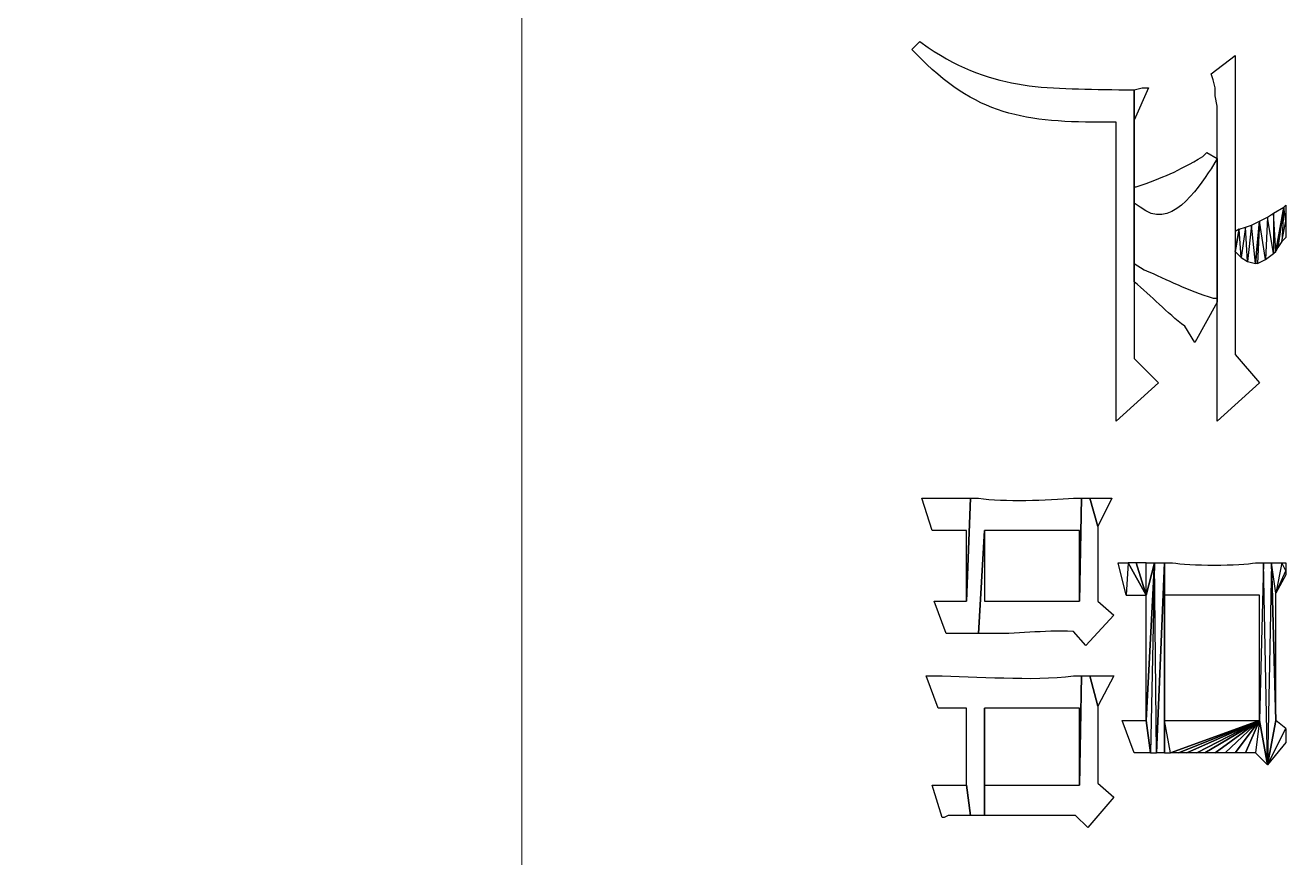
# Model space of a CAD drawing. Header units: centimetres. Extents: x -20.7 to 20.7, y -14.5 to 14.5.
# Drawn here: x 19.366 to 20.686, y -1.83 to -0.958 of the extents above; entities that cross this region are included whole.
import ezdxf

# ---------------------------------------------------------------- set-up
doc = ezdxf.new("R2010")
doc.units = ezdxf.units.CM
doc.header["$MEASUREMENT"] = 0
doc.layers.add('layer 1', color=7, linetype='Continuous')

msp = doc.modelspace()

# ---------------------------------------------------------------- linework, layer by layer
at = {"layer": 'layer 1', "lineweight": 9}
msp.add_open_spline([(19.88612, 13.89874), (19.88612, 13.89874), (-20.11465, 13.89874), (-20.11465, 13.89874), (-20.11465, 13.89874), (-20.11465, 13.89874), (-20.11465, -13.80208), (-20.11465, -13.80208)], degree=3, knots=[0, 0, 0, 0, 0.3333333, 0.3333333, 0.3333333, 0.3333333, 1, 1, 1, 1], dxfattribs=at)
msp.add_open_spline([(19.88612, -13.80208), (19.88612, -13.80208), (19.88612, 13.89874), (19.88612, 13.89874)], degree=3, dxfattribs=at)
at = {"layer": 'layer 1'}
for points, knots in [([(20.55287, -1.3328), (20.55287, -1.3328), (20.52747, -1.3074), (20.52747, -1.3074), (20.52747, -1.3074), (20.52747, -1.3074), (20.52747, -1.02588), (20.52747, -1.02588), (20.52747, -1.02588), (20.52747, -1.02588), (20.519, -1.02588), (20.519, -1.02588), (20.519, -1.02588), (20.43839, -1.02394), (20.38166, -1.02863), (20.31157, -0.98143), (20.31157, -0.98143), (20.31157, -0.98143), (20.3031, -0.97508), (20.3031, -0.97508), (20.3031, -0.97508), (20.3031, -0.97508), (20.29463, -0.98355), (20.29463, -0.98355), (20.29463, -0.98355), (20.29463, -0.98355), (20.29887, -0.98778), (20.29887, -0.98778), (20.29887, -0.98778), (20.3606, -1.05283), (20.41394, -1.06034), (20.49995, -1.05975), (20.49995, -1.05975), (20.49995, -1.05975), (20.50842, -1.05975), (20.50842, -1.05975), (20.50842, -1.05975), (20.50842, -1.05975), (20.50842, -1.37301), (20.50842, -1.37301), (20.50842, -1.37301), (20.50842, -1.37301), (20.55287, -1.3328), (20.55287, -1.3328)], [0, 0, 0, 0, 0.0833333, 0.0833333, 0.0833333, 0.0833333, 0.1666667, 0.1666667, 0.1666667, 0.1666667, 0.25, 0.25, 0.25, 0.25, 0.3333333, 0.3333333, 0.3333333, 0.3333333, 0.4166667, 0.4166667, 0.4166667, 0.4166667, 0.5, 0.5, 0.5, 0.5, 0.5833333, 0.5833333, 0.5833333, 0.5833333, 0.6666667, 0.6666667, 0.6666667, 0.6666667, 0.75, 0.75, 0.75, 0.75, 0.8333333, 0.8333333, 0.8333333, 0.8333333, 1, 1, 1, 1]), ([(20.6587, -1.3328), (20.6587, -1.3328), (20.6333, -1.30316), (20.6333, -1.30316), (20.6333, -1.30316), (20.6333, -1.30316), (20.6333, -0.9899), (20.6333, -0.9899), (20.6333, -0.9899), (20.6333, -0.9899), (20.6079, -1.00895), (20.6079, -1.00895), (20.6079, -1.00895), (20.6079, -1.00895), (20.61001, -1.0153), (20.61001, -1.0153), (20.61001, -1.0153), (20.61001, -1.0153), (20.61213, -1.02376), (20.61213, -1.02376), (20.61213, -1.02376), (20.61213, -1.02376), (20.61213, -1.03223), (20.61213, -1.03223), (20.61213, -1.03223), (20.61213, -1.03223), (20.61425, -1.04281), (20.61425, -1.04281), (20.61425, -1.04281), (20.61425, -1.04281), (20.61425, -1.37301), (20.61425, -1.37301), (20.61425, -1.37301), (20.61425, -1.37301), (20.6587, -1.3328), (20.6587, -1.3328)], [0, 0, 0, 0, 0.1, 0.1, 0.1, 0.1, 0.2, 0.2, 0.2, 0.2, 0.3, 0.3, 0.3, 0.3, 0.4, 0.4, 0.4, 0.4, 0.5, 0.5, 0.5, 0.5, 0.6, 0.6, 0.6, 0.6, 0.7, 0.7, 0.7, 0.7, 0.8, 0.8, 0.8, 0.8, 1, 1, 1, 1]), ([(20.54228, -1.02376), (20.54228, -1.02376), (20.53593, -1.02376), (20.53593, -1.02376), (20.53593, -1.02376), (20.53593, -1.02376), (20.52747, -1.02588), (20.52747, -1.02588), (20.52747, -1.02588), (20.52747, -1.02588), (20.52747, -1.22696), (20.52747, -1.22696), (20.52747, -1.22696), (20.52747, -1.22696), (20.52747, -1.05763), (20.52747, -1.05763), (20.52747, -1.05763), (20.52747, -1.05763), (20.54228, -1.02376), (20.54228, -1.02376)], [0, 0, 0, 0, 0.1666667, 0.1666667, 0.1666667, 0.1666667, 0.3333333, 0.3333333, 0.3333333, 0.3333333, 0.5, 0.5, 0.5, 0.5, 0.6666667, 0.6666667, 0.6666667, 0.6666667, 1, 1, 1, 1]), ([(20.61425, -1.09785), (20.61425, -1.09785), (20.60367, -1.0915), (20.60367, -1.0915), (20.60367, -1.0915), (20.60367, -1.0915), (20.59943, -1.09573), (20.59943, -1.09573), (20.59943, -1.09573), (20.57227, -1.1115), (20.55876, -1.11732), (20.52958, -1.12748), (20.52958, -1.12748), (20.52958, -1.12748), (20.52747, -1.12748), (20.52747, -1.12748), (20.52747, -1.12748), (20.52747, -1.12748), (20.52747, -1.05763), (20.52747, -1.05763), (20.52747, -1.05763), (20.52747, -1.05763), (20.52747, -1.14441), (20.52747, -1.14441), (20.52747, -1.14441), (20.52747, -1.14441), (20.53382, -1.14865), (20.53382, -1.14865), (20.53382, -1.14865), (20.56433, -1.17447), (20.59347, -1.13065), (20.6079, -1.10843), (20.6079, -1.10843), (20.6079, -1.10843), (20.61425, -1.09785), (20.61425, -1.09785), (20.61425, -1.09785), (20.61425, -1.09785), (20.61425, -1.2439), (20.61425, -1.2439), (20.61425, -1.2439), (20.61425, -1.2439), (20.61425, -1.09785), (20.61425, -1.09785)], [0, 0, 0, 0, 0.0833333, 0.0833333, 0.0833333, 0.0833333, 0.1666667, 0.1666667, 0.1666667, 0.1666667, 0.25, 0.25, 0.25, 0.25, 0.3333333, 0.3333333, 0.3333333, 0.3333333, 0.4166667, 0.4166667, 0.4166667, 0.4166667, 0.5, 0.5, 0.5, 0.5, 0.5833333, 0.5833333, 0.5833333, 0.5833333, 0.6666667, 0.6666667, 0.6666667, 0.6666667, 0.75, 0.75, 0.75, 0.75, 0.8333333, 0.8333333, 0.8333333, 0.8333333, 1, 1, 1, 1]), ([(20.61425, -1.24813), (20.61425, -1.24813), (20.61425, -1.09784), (20.61425, -1.09784), (20.61425, -1.09784), (20.61425, -1.09784), (20.61425, -1.24389), (20.61425, -1.24389), (20.61425, -1.24389), (20.61425, -1.24389), (20.61002, -1.24389), (20.61002, -1.24389), (20.61002, -1.24389), (20.58331, -1.23589), (20.56303, -1.2252), (20.53805, -1.21426), (20.53805, -1.21426), (20.53805, -1.21426), (20.52747, -1.20791), (20.52747, -1.20791), (20.52747, -1.20791), (20.52747, -1.20791), (20.52747, -1.14441), (20.52747, -1.14441), (20.52747, -1.14441), (20.52747, -1.14441), (20.52747, -1.22696), (20.52747, -1.22696), (20.52747, -1.22696), (20.54571, -1.24188), (20.56169, -1.25924), (20.58038, -1.27353), (20.58038, -1.27353), (20.58038, -1.27353), (20.59097, -1.29046), (20.59097, -1.29046), (20.59097, -1.29046), (20.59097, -1.29046), (20.61425, -1.24813), (20.61425, -1.24813)], [0, 0, 0, 0, 0.0909091, 0.0909091, 0.0909091, 0.0909091, 0.1818182, 0.1818182, 0.1818182, 0.1818182, 0.2727273, 0.2727273, 0.2727273, 0.2727273, 0.3636364, 0.3636364, 0.3636364, 0.3636364, 0.4545455, 0.4545455, 0.4545455, 0.4545455, 0.5454545, 0.5454545, 0.5454545, 0.5454545, 0.6363636, 0.6363636, 0.6363636, 0.6363636, 0.7272727, 0.7272727, 0.7272727, 0.7272727, 0.8181818, 0.8181818, 0.8181818, 0.8181818, 1, 1, 1, 1]), ([(20.68621, -1.16346), (20.68621, -1.16346), (20.68621, -1.14653), (20.68621, -1.14653), (20.68621, -1.14653), (20.68621, -1.14653), (20.6841, -1.14865), (20.6841, -1.14865), (20.6841, -1.14865), (20.6841, -1.14865), (20.68621, -1.16346), (20.68621, -1.16346)], [0, 0, 0, 0, 0.25, 0.25, 0.25, 0.25, 0.5, 0.5, 0.5, 0.5, 1, 1, 1, 1]), ([(20.6587, -1.16346), (20.6587, -1.16346), (20.66505, -1.20368), (20.66505, -1.20368), (20.66505, -1.20368), (20.66505, -1.20368), (20.66716, -1.15923), (20.66716, -1.15923), (20.66716, -1.15923), (20.66716, -1.15923), (20.6587, -1.16346), (20.6587, -1.16346)], [0, 0, 0, 0, 0.25, 0.25, 0.25, 0.25, 0.5, 0.5, 0.5, 0.5, 1, 1, 1, 1]), ([(20.66505, -1.20368), (20.66505, -1.20368), (20.66716, -1.15923), (20.66716, -1.15923), (20.66716, -1.15923), (20.66716, -1.15923), (20.67351, -1.19733), (20.67351, -1.19733), (20.67351, -1.19733), (20.67351, -1.19733), (20.66505, -1.20368), (20.66505, -1.20368)], [0, 0, 0, 0, 0.25, 0.25, 0.25, 0.25, 0.5, 0.5, 0.5, 0.5, 1, 1, 1, 1]), ([(20.66716, -1.15923), (20.66716, -1.15923), (20.67351, -1.19733), (20.67351, -1.19733), (20.67351, -1.19733), (20.67351, -1.19733), (20.67351, -1.15499), (20.67351, -1.15499), (20.67351, -1.15499), (20.67351, -1.15499), (20.66716, -1.15923), (20.66716, -1.15923)], [0, 0, 0, 0, 0.25, 0.25, 0.25, 0.25, 0.5, 0.5, 0.5, 0.5, 1, 1, 1, 1]), ([(20.67351, -1.155), (20.67351, -1.155), (20.67563, -1.19521), (20.67563, -1.19521), (20.67563, -1.19521), (20.67563, -1.19521), (20.6841, -1.14865), (20.6841, -1.14865), (20.6841, -1.14865), (20.6841, -1.14865), (20.67351, -1.155), (20.67351, -1.155)], [0, 0, 0, 0, 0.25, 0.25, 0.25, 0.25, 0.5, 0.5, 0.5, 0.5, 1, 1, 1, 1]), ([(20.67351, -1.19733), (20.67351, -1.19733), (20.67351, -1.15499), (20.67351, -1.15499), (20.67351, -1.15499), (20.67351, -1.15499), (20.67563, -1.19521), (20.67563, -1.19521), (20.67563, -1.19521), (20.67563, -1.19521), (20.67351, -1.19733), (20.67351, -1.19733)], [0, 0, 0, 0, 0.25, 0.25, 0.25, 0.25, 0.5, 0.5, 0.5, 0.5, 1, 1, 1, 1]), ([(20.67563, -1.19521), (20.67563, -1.19521), (20.67775, -1.19098), (20.67775, -1.19098), (20.67775, -1.19098), (20.67775, -1.19098), (20.6841, -1.14865), (20.6841, -1.14865), (20.6841, -1.14865), (20.6841, -1.14865), (20.67563, -1.19521), (20.67563, -1.19521)], [0, 0, 0, 0, 0.25, 0.25, 0.25, 0.25, 0.5, 0.5, 0.5, 0.5, 1, 1, 1, 1]), ([(20.67775, -1.19098), (20.67775, -1.19098), (20.68198, -1.18463), (20.68198, -1.18463), (20.68198, -1.18463), (20.68198, -1.18463), (20.6841, -1.14864), (20.6841, -1.14864), (20.6841, -1.14864), (20.6841, -1.14864), (20.67775, -1.19098), (20.67775, -1.19098)], [0, 0, 0, 0, 0.25, 0.25, 0.25, 0.25, 0.5, 0.5, 0.5, 0.5, 1, 1, 1, 1]), ([(20.6841, -1.14865), (20.6841, -1.14865), (20.68621, -1.16346), (20.68621, -1.16346), (20.68621, -1.16346), (20.68621, -1.16346), (20.68198, -1.18463), (20.68198, -1.18463), (20.68198, -1.18463), (20.68198, -1.18463), (20.6841, -1.14865), (20.6841, -1.14865)], [0, 0, 0, 0, 0.25, 0.25, 0.25, 0.25, 0.5, 0.5, 0.5, 0.5, 1, 1, 1, 1]), ([(20.6333, -1.19521), (20.6333, -1.19521), (20.63753, -1.17193), (20.63753, -1.17193), (20.63753, -1.17193), (20.63753, -1.17193), (20.63965, -1.20156), (20.63965, -1.20156), (20.63965, -1.20156), (20.63965, -1.20156), (20.6333, -1.19521), (20.6333, -1.19521)], [0, 0, 0, 0, 0.25, 0.25, 0.25, 0.25, 0.5, 0.5, 0.5, 0.5, 1, 1, 1, 1]), ([(20.63753, -1.17193), (20.63753, -1.17193), (20.6333, -1.19521), (20.6333, -1.19521), (20.6333, -1.19521), (20.6333, -1.19521), (20.6333, -1.17405), (20.6333, -1.17405), (20.6333, -1.17405), (20.6333, -1.17405), (20.63753, -1.17193), (20.63753, -1.17193)], [0, 0, 0, 0, 0.25, 0.25, 0.25, 0.25, 0.5, 0.5, 0.5, 0.5, 1, 1, 1, 1]), ([(20.63753, -1.17193), (20.63753, -1.17193), (20.63965, -1.20156), (20.63965, -1.20156), (20.63965, -1.20156), (20.63965, -1.20156), (20.64388, -1.16981), (20.64388, -1.16981), (20.64388, -1.16981), (20.64388, -1.16981), (20.63753, -1.17193), (20.63753, -1.17193)], [0, 0, 0, 0, 0.25, 0.25, 0.25, 0.25, 0.5, 0.5, 0.5, 0.5, 1, 1, 1, 1]), ([(20.63965, -1.20156), (20.63965, -1.20156), (20.64388, -1.16981), (20.64388, -1.16981), (20.64388, -1.16981), (20.64388, -1.16981), (20.646, -1.2058), (20.646, -1.2058), (20.646, -1.2058), (20.646, -1.2058), (20.63965, -1.20156), (20.63965, -1.20156)], [0, 0, 0, 0, 0.25, 0.25, 0.25, 0.25, 0.5, 0.5, 0.5, 0.5, 1, 1, 1, 1]), ([(20.64388, -1.16981), (20.64388, -1.16981), (20.646, -1.2058), (20.646, -1.2058), (20.646, -1.2058), (20.646, -1.2058), (20.65023, -1.1677), (20.65023, -1.1677), (20.65023, -1.1677), (20.65023, -1.1677), (20.64388, -1.16981), (20.64388, -1.16981)], [0, 0, 0, 0, 0.25, 0.25, 0.25, 0.25, 0.5, 0.5, 0.5, 0.5, 1, 1, 1, 1]), ([(20.646, -1.2058), (20.646, -1.2058), (20.65023, -1.1677), (20.65023, -1.1677), (20.65023, -1.1677), (20.65023, -1.1677), (20.65447, -1.20791), (20.65447, -1.20791), (20.65447, -1.20791), (20.65447, -1.20791), (20.646, -1.2058), (20.646, -1.2058)], [0, 0, 0, 0, 0.25, 0.25, 0.25, 0.25, 0.5, 0.5, 0.5, 0.5, 1, 1, 1, 1]), ([(20.65023, -1.1677), (20.65023, -1.1677), (20.65447, -1.20791), (20.65447, -1.20791), (20.65447, -1.20791), (20.65447, -1.20791), (20.6587, -1.16346), (20.6587, -1.16346), (20.6587, -1.16346), (20.6587, -1.16346), (20.65023, -1.1677), (20.65023, -1.1677)], [0, 0, 0, 0, 0.25, 0.25, 0.25, 0.25, 0.5, 0.5, 0.5, 0.5, 1, 1, 1, 1]), ([(20.65447, -1.20791), (20.65447, -1.20791), (20.65658, -1.20791), (20.65658, -1.20791), (20.65658, -1.20791), (20.65658, -1.20791), (20.6587, -1.16346), (20.6587, -1.16346), (20.6587, -1.16346), (20.6587, -1.16346), (20.65447, -1.20791), (20.65447, -1.20791)], [0, 0, 0, 0, 0.25, 0.25, 0.25, 0.25, 0.5, 0.5, 0.5, 0.5, 1, 1, 1, 1]), ([(20.65658, -1.20791), (20.65658, -1.20791), (20.6587, -1.16346), (20.6587, -1.16346), (20.6587, -1.16346), (20.6587, -1.16346), (20.66505, -1.20368), (20.66505, -1.20368), (20.66505, -1.20368), (20.66505, -1.20368), (20.65658, -1.20791), (20.65658, -1.20791)], [0, 0, 0, 0, 0.25, 0.25, 0.25, 0.25, 0.5, 0.5, 0.5, 0.5, 1, 1, 1, 1]), ([(20.68621, -1.16346), (20.68621, -1.16346), (20.68198, -1.18463), (20.68198, -1.18463), (20.68198, -1.18463), (20.68198, -1.18463), (20.68621, -1.1804), (20.68621, -1.1804), (20.68621, -1.1804), (20.68621, -1.1804), (20.68621, -1.16346), (20.68621, -1.16346)], [0, 0, 0, 0, 0.25, 0.25, 0.25, 0.25, 0.5, 0.5, 0.5, 0.5, 1, 1, 1, 1]), ([(20.35602, -1.45345), (20.35602, -1.45345), (20.30522, -1.45345), (20.30522, -1.45345), (20.30522, -1.45345), (20.30522, -1.45345), (20.3158, -1.48731), (20.3158, -1.48731), (20.3158, -1.48731), (20.3158, -1.48731), (20.35178, -1.48731), (20.35178, -1.48731), (20.35178, -1.48731), (20.35178, -1.48731), (20.35178, -1.5614), (20.35178, -1.5614), (20.35178, -1.5614), (20.35178, -1.5614), (20.35602, -1.45345), (20.35602, -1.45345)], [0, 0, 0, 0, 0.1666667, 0.1666667, 0.1666667, 0.1666667, 0.3333333, 0.3333333, 0.3333333, 0.3333333, 0.5, 0.5, 0.5, 0.5, 0.6666667, 0.6666667, 0.6666667, 0.6666667, 1, 1, 1, 1]), ([(20.47243, -1.45345), (20.47243, -1.45345), (20.46397, -1.45345), (20.46397, -1.45345), (20.46397, -1.45345), (20.43687, -1.45563), (20.39108, -1.45768), (20.36448, -1.45345), (20.36448, -1.45345), (20.36448, -1.45345), (20.35602, -1.45345), (20.35602, -1.45345), (20.35602, -1.45345), (20.35602, -1.45345), (20.35178, -1.5614), (20.35178, -1.5614), (20.35178, -1.5614), (20.35178, -1.5614), (20.31792, -1.5614), (20.31792, -1.5614), (20.31792, -1.5614), (20.31792, -1.5614), (20.33062, -1.59526), (20.33062, -1.59526), (20.33062, -1.59526), (20.33062, -1.59526), (20.36448, -1.59526), (20.36448, -1.59526), (20.36448, -1.59526), (20.36448, -1.59526), (20.37083, -1.48731), (20.37083, -1.48731), (20.37083, -1.48731), (20.37083, -1.48731), (20.47032, -1.48731), (20.47032, -1.48731), (20.47032, -1.48731), (20.47032, -1.48731), (20.47032, -1.5614), (20.47032, -1.5614), (20.47032, -1.5614), (20.47032, -1.5614), (20.47243, -1.45345), (20.47243, -1.45345)], [0, 0, 0, 0, 0.0833333, 0.0833333, 0.0833333, 0.0833333, 0.1666667, 0.1666667, 0.1666667, 0.1666667, 0.25, 0.25, 0.25, 0.25, 0.3333333, 0.3333333, 0.3333333, 0.3333333, 0.4166667, 0.4166667, 0.4166667, 0.4166667, 0.5, 0.5, 0.5, 0.5, 0.5833333, 0.5833333, 0.5833333, 0.5833333, 0.6666667, 0.6666667, 0.6666667, 0.6666667, 0.75, 0.75, 0.75, 0.75, 0.8333333, 0.8333333, 0.8333333, 0.8333333, 1, 1, 1, 1]), ([(20.5063, -1.57621), (20.5063, -1.57621), (20.48937, -1.5614), (20.48937, -1.5614), (20.48937, -1.5614), (20.48937, -1.5614), (20.48937, -1.48308), (20.48937, -1.48308), (20.48937, -1.48308), (20.48937, -1.48308), (20.4809, -1.45345), (20.4809, -1.45345), (20.4809, -1.45345), (20.4809, -1.45345), (20.47243, -1.45345), (20.47243, -1.45345), (20.47243, -1.45345), (20.47243, -1.45345), (20.47032, -1.5614), (20.47032, -1.5614), (20.47032, -1.5614), (20.47032, -1.5614), (20.37083, -1.5614), (20.37083, -1.5614), (20.37083, -1.5614), (20.37083, -1.5614), (20.37083, -1.48731), (20.37083, -1.48731), (20.37083, -1.48731), (20.37083, -1.48731), (20.36448, -1.59526), (20.36448, -1.59526), (20.36448, -1.59526), (20.36448, -1.59526), (20.37295, -1.59526), (20.37295, -1.59526), (20.37295, -1.59526), (20.40586, -1.5965), (20.43024, -1.59145), (20.46397, -1.59315), (20.46397, -1.59315), (20.46397, -1.59315), (20.47667, -1.60796), (20.47667, -1.60796), (20.47667, -1.60796), (20.47667, -1.60796), (20.5063, -1.57621), (20.5063, -1.57621)], [0, 0, 0, 0, 0.0769231, 0.0769231, 0.0769231, 0.0769231, 0.1538462, 0.1538462, 0.1538462, 0.1538462, 0.2307692, 0.2307692, 0.2307692, 0.2307692, 0.3076923, 0.3076923, 0.3076923, 0.3076923, 0.3846154, 0.3846154, 0.3846154, 0.3846154, 0.4615385, 0.4615385, 0.4615385, 0.4615385, 0.5384615, 0.5384615, 0.5384615, 0.5384615, 0.6153846, 0.6153846, 0.6153846, 0.6153846, 0.6923077, 0.6923077, 0.6923077, 0.6923077, 0.7692308, 0.7692308, 0.7692308, 0.7692308, 0.8461538, 0.8461538, 0.8461538, 0.8461538, 1, 1, 1, 1]), ([(20.50418, -1.45345), (20.50418, -1.45345), (20.4809, -1.45345), (20.4809, -1.45345), (20.4809, -1.45345), (20.4809, -1.45345), (20.48937, -1.48308), (20.48937, -1.48308), (20.48937, -1.48308), (20.48937, -1.48308), (20.50418, -1.45345), (20.50418, -1.45345)], [0, 0, 0, 0, 0.25, 0.25, 0.25, 0.25, 0.5, 0.5, 0.5, 0.5, 1, 1, 1, 1]), ([(20.51053, -1.52118), (20.51053, -1.52118), (20.519, -1.55504), (20.519, -1.55504), (20.519, -1.55504), (20.519, -1.55504), (20.52112, -1.52118), (20.52112, -1.52118), (20.52112, -1.52118), (20.52112, -1.52118), (20.51053, -1.52118), (20.51053, -1.52118)], [0, 0, 0, 0, 0.25, 0.25, 0.25, 0.25, 0.5, 0.5, 0.5, 0.5, 1, 1, 1, 1]), ([(20.519, -1.55505), (20.519, -1.55505), (20.52112, -1.52118), (20.52112, -1.52118), (20.52112, -1.52118), (20.52112, -1.52118), (20.54017, -1.55505), (20.54017, -1.55505), (20.54017, -1.55505), (20.54017, -1.55505), (20.519, -1.55505), (20.519, -1.55505)], [0, 0, 0, 0, 0.25, 0.25, 0.25, 0.25, 0.5, 0.5, 0.5, 0.5, 1, 1, 1, 1]), ([(20.52112, -1.52118), (20.52112, -1.52118), (20.52958, -1.52118), (20.52958, -1.52118), (20.52958, -1.52118), (20.52958, -1.52118), (20.54017, -1.55504), (20.54017, -1.55504), (20.54017, -1.55504), (20.54017, -1.55504), (20.52112, -1.52118), (20.52112, -1.52118)], [0, 0, 0, 0, 0.25, 0.25, 0.25, 0.25, 0.5, 0.5, 0.5, 0.5, 1, 1, 1, 1]), ([(20.52958, -1.52118), (20.52958, -1.52118), (20.54017, -1.52118), (20.54017, -1.52118), (20.54017, -1.52118), (20.54017, -1.52118), (20.54017, -1.55504), (20.54017, -1.55504), (20.54017, -1.55504), (20.54017, -1.55504), (20.52958, -1.52118), (20.52958, -1.52118)], [0, 0, 0, 0, 0.25, 0.25, 0.25, 0.25, 0.5, 0.5, 0.5, 0.5, 1, 1, 1, 1]), ([(20.54017, -1.68628), (20.54017, -1.68628), (20.5444, -1.72014), (20.5444, -1.72014), (20.5444, -1.72014), (20.5444, -1.72014), (20.54863, -1.52118), (20.54863, -1.52118), (20.54863, -1.52118), (20.54863, -1.52118), (20.54017, -1.68628), (20.54017, -1.68628)], [0, 0, 0, 0, 0.25, 0.25, 0.25, 0.25, 0.5, 0.5, 0.5, 0.5, 1, 1, 1, 1]), ([(20.54017, -1.55505), (20.54017, -1.55505), (20.54017, -1.68628), (20.54017, -1.68628), (20.54017, -1.68628), (20.54017, -1.68628), (20.54863, -1.52118), (20.54863, -1.52118), (20.54863, -1.52118), (20.54863, -1.52118), (20.54017, -1.55505), (20.54017, -1.55505)], [0, 0, 0, 0, 0.25, 0.25, 0.25, 0.25, 0.5, 0.5, 0.5, 0.5, 1, 1, 1, 1]), ([(20.54017, -1.52118), (20.54017, -1.52118), (20.54017, -1.55504), (20.54017, -1.55504), (20.54017, -1.55504), (20.54017, -1.55504), (20.54863, -1.52118), (20.54863, -1.52118), (20.54863, -1.52118), (20.54863, -1.52118), (20.54017, -1.52118), (20.54017, -1.52118)], [0, 0, 0, 0, 0.25, 0.25, 0.25, 0.25, 0.5, 0.5, 0.5, 0.5, 1, 1, 1, 1]), ([(20.5444, -1.72015), (20.5444, -1.72015), (20.54863, -1.52118), (20.54863, -1.52118), (20.54863, -1.52118), (20.54863, -1.52118), (20.55075, -1.72015), (20.55075, -1.72015), (20.55075, -1.72015), (20.55075, -1.72015), (20.5444, -1.72015), (20.5444, -1.72015)], [0, 0, 0, 0, 0.25, 0.25, 0.25, 0.25, 0.5, 0.5, 0.5, 0.5, 1, 1, 1, 1]), ([(20.54863, -1.52118), (20.54863, -1.52118), (20.55075, -1.72014), (20.55075, -1.72014), (20.55075, -1.72014), (20.55075, -1.72014), (20.55922, -1.52118), (20.55922, -1.52118), (20.55922, -1.52118), (20.55922, -1.52118), (20.54863, -1.52118), (20.54863, -1.52118)], [0, 0, 0, 0, 0.25, 0.25, 0.25, 0.25, 0.5, 0.5, 0.5, 0.5, 1, 1, 1, 1]), ([(20.55075, -1.72015), (20.55075, -1.72015), (20.55922, -1.72015), (20.55922, -1.72015), (20.55922, -1.72015), (20.55922, -1.72015), (20.55922, -1.52118), (20.55922, -1.52118), (20.55922, -1.52118), (20.55922, -1.52118), (20.55075, -1.72015), (20.55075, -1.72015)], [0, 0, 0, 0, 0.25, 0.25, 0.25, 0.25, 0.5, 0.5, 0.5, 0.5, 1, 1, 1, 1]), ([(20.66293, -1.52118), (20.66293, -1.52118), (20.65446, -1.52118), (20.65446, -1.52118), (20.65446, -1.52118), (20.64014, -1.52449), (20.58274, -1.52442), (20.56768, -1.52118), (20.56768, -1.52118), (20.56768, -1.52118), (20.55921, -1.52118), (20.55921, -1.52118), (20.55921, -1.52118), (20.55921, -1.52118), (20.55921, -1.55504), (20.55921, -1.55504), (20.55921, -1.55504), (20.55921, -1.55504), (20.6587, -1.55504), (20.6587, -1.55504), (20.6587, -1.55504), (20.6587, -1.55504), (20.6587, -1.68628), (20.6587, -1.68628), (20.6587, -1.68628), (20.6587, -1.68628), (20.66293, -1.52118), (20.66293, -1.52118)], [0, 0, 0, 0, 0.125, 0.125, 0.125, 0.125, 0.25, 0.25, 0.25, 0.25, 0.375, 0.375, 0.375, 0.375, 0.5, 0.5, 0.5, 0.5, 0.625, 0.625, 0.625, 0.625, 0.75, 0.75, 0.75, 0.75, 1, 1, 1, 1]), ([(20.55922, -1.72015), (20.55922, -1.72015), (20.55922, -1.52118), (20.55922, -1.52118), (20.55922, -1.52118), (20.55922, -1.52118), (20.55922, -1.68628), (20.55922, -1.68628), (20.55922, -1.68628), (20.55922, -1.68628), (20.55922, -1.72015), (20.55922, -1.72015)], [0, 0, 0, 0, 0.25, 0.25, 0.25, 0.25, 0.5, 0.5, 0.5, 0.5, 1, 1, 1, 1]), ([(20.6587, -1.68628), (20.6587, -1.68628), (20.66293, -1.52118), (20.66293, -1.52118), (20.66293, -1.52118), (20.66293, -1.52118), (20.66716, -1.73284), (20.66716, -1.73284), (20.66716, -1.73284), (20.66716, -1.73284), (20.6587, -1.68628), (20.6587, -1.68628)], [0, 0, 0, 0, 0.25, 0.25, 0.25, 0.25, 0.5, 0.5, 0.5, 0.5, 1, 1, 1, 1]), ([(20.66293, -1.52118), (20.66293, -1.52118), (20.66716, -1.73284), (20.66716, -1.73284), (20.66716, -1.73284), (20.66716, -1.73284), (20.6714, -1.52118), (20.6714, -1.52118), (20.6714, -1.52118), (20.6714, -1.52118), (20.66293, -1.52118), (20.66293, -1.52118)], [0, 0, 0, 0, 0.25, 0.25, 0.25, 0.25, 0.5, 0.5, 0.5, 0.5, 1, 1, 1, 1]), ([(20.66716, -1.73285), (20.66716, -1.73285), (20.6714, -1.52118), (20.6714, -1.52118), (20.6714, -1.52118), (20.6714, -1.52118), (20.67563, -1.68628), (20.67563, -1.68628), (20.67563, -1.68628), (20.67563, -1.68628), (20.66716, -1.73285), (20.66716, -1.73285)], [0, 0, 0, 0, 0.25, 0.25, 0.25, 0.25, 0.5, 0.5, 0.5, 0.5, 1, 1, 1, 1]), ([(20.67563, -1.55293), (20.67563, -1.55293), (20.68198, -1.52118), (20.68198, -1.52118), (20.68198, -1.52118), (20.68198, -1.52118), (20.6714, -1.52118), (20.6714, -1.52118), (20.6714, -1.52118), (20.6714, -1.52118), (20.67563, -1.55293), (20.67563, -1.55293)], [0, 0, 0, 0, 0.25, 0.25, 0.25, 0.25, 0.5, 0.5, 0.5, 0.5, 1, 1, 1, 1]), ([(20.6714, -1.52118), (20.6714, -1.52118), (20.67563, -1.55293), (20.67563, -1.55293), (20.67563, -1.55293), (20.67563, -1.55293), (20.67563, -1.68628), (20.67563, -1.68628), (20.67563, -1.68628), (20.67563, -1.68628), (20.6714, -1.52118), (20.6714, -1.52118)], [0, 0, 0, 0, 0.25, 0.25, 0.25, 0.25, 0.5, 0.5, 0.5, 0.5, 1, 1, 1, 1]), ([(20.68198, -1.52118), (20.68198, -1.52118), (20.68621, -1.52964), (20.68621, -1.52964), (20.68621, -1.52964), (20.68621, -1.52964), (20.67563, -1.55293), (20.67563, -1.55293), (20.67563, -1.55293), (20.67563, -1.55293), (20.68198, -1.52118), (20.68198, -1.52118)], [0, 0, 0, 0, 0.25, 0.25, 0.25, 0.25, 0.5, 0.5, 0.5, 0.5, 1, 1, 1, 1]), ([(20.68621, -1.52965), (20.68621, -1.52965), (20.67563, -1.55293), (20.67563, -1.55293), (20.67563, -1.55293), (20.67563, -1.55293), (20.68621, -1.53388), (20.68621, -1.53388), (20.68621, -1.53388), (20.68621, -1.53388), (20.68621, -1.52965), (20.68621, -1.52965)], [0, 0, 0, 0, 0.25, 0.25, 0.25, 0.25, 0.5, 0.5, 0.5, 0.5, 1, 1, 1, 1]), ([(20.68621, -1.52118), (20.68621, -1.52118), (20.68198, -1.52118), (20.68198, -1.52118), (20.68198, -1.52118), (20.68198, -1.52118), (20.68621, -1.52964), (20.68621, -1.52964), (20.68621, -1.52964), (20.68621, -1.52964), (20.68621, -1.52118), (20.68621, -1.52118)], [0, 0, 0, 0, 0.25, 0.25, 0.25, 0.25, 0.5, 0.5, 0.5, 0.5, 1, 1, 1, 1]), ([(20.47243, -1.63971), (20.47243, -1.63971), (20.46397, -1.63971), (20.46397, -1.63971), (20.46397, -1.63971), (20.41909, -1.64539), (20.36314, -1.63982), (20.31792, -1.63971), (20.31792, -1.63971), (20.31792, -1.63971), (20.30945, -1.63971), (20.30945, -1.63971), (20.30945, -1.63971), (20.30945, -1.63971), (20.32215, -1.67358), (20.32215, -1.67358), (20.32215, -1.67358), (20.32215, -1.67358), (20.35178, -1.67358), (20.35178, -1.67358), (20.35178, -1.67358), (20.35178, -1.67358), (20.35178, -1.75401), (20.35178, -1.75401), (20.35178, -1.75401), (20.35178, -1.75401), (20.35602, -1.78576), (20.35602, -1.78576), (20.35602, -1.78576), (20.35602, -1.78576), (20.37083, -1.78576), (20.37083, -1.78576), (20.37083, -1.78576), (20.37083, -1.78576), (20.37083, -1.67358), (20.37083, -1.67358), (20.37083, -1.67358), (20.37083, -1.67358), (20.47032, -1.67358), (20.47032, -1.67358), (20.47032, -1.67358), (20.47032, -1.67358), (20.47032, -1.75401), (20.47032, -1.75401), (20.47032, -1.75401), (20.47032, -1.75401), (20.47243, -1.63971), (20.47243, -1.63971)], [0, 0, 0, 0, 0.0769231, 0.0769231, 0.0769231, 0.0769231, 0.1538462, 0.1538462, 0.1538462, 0.1538462, 0.2307692, 0.2307692, 0.2307692, 0.2307692, 0.3076923, 0.3076923, 0.3076923, 0.3076923, 0.3846154, 0.3846154, 0.3846154, 0.3846154, 0.4615385, 0.4615385, 0.4615385, 0.4615385, 0.5384615, 0.5384615, 0.5384615, 0.5384615, 0.6153846, 0.6153846, 0.6153846, 0.6153846, 0.6923077, 0.6923077, 0.6923077, 0.6923077, 0.7692308, 0.7692308, 0.7692308, 0.7692308, 0.8461538, 0.8461538, 0.8461538, 0.8461538, 1, 1, 1, 1]), ([(20.5063, -1.76671), (20.5063, -1.76671), (20.48937, -1.75189), (20.48937, -1.75189), (20.48937, -1.75189), (20.48937, -1.75189), (20.48937, -1.67146), (20.48937, -1.67146), (20.48937, -1.67146), (20.48937, -1.67146), (20.4809, -1.63971), (20.4809, -1.63971), (20.4809, -1.63971), (20.4809, -1.63971), (20.47243, -1.63971), (20.47243, -1.63971), (20.47243, -1.63971), (20.47243, -1.63971), (20.47032, -1.75401), (20.47032, -1.75401), (20.47032, -1.75401), (20.47032, -1.75401), (20.37083, -1.75401), (20.37083, -1.75401), (20.37083, -1.75401), (20.37083, -1.75401), (20.37083, -1.67358), (20.37083, -1.67358), (20.37083, -1.67358), (20.37083, -1.67358), (20.37083, -1.78576), (20.37083, -1.78576), (20.37083, -1.78576), (20.37083, -1.78576), (20.3793, -1.78576), (20.3793, -1.78576), (20.3793, -1.78576), (20.40823, -1.78576), (20.43716, -1.78576), (20.46608, -1.78576), (20.46608, -1.78576), (20.46608, -1.78576), (20.47878, -1.79846), (20.47878, -1.79846), (20.47878, -1.79846), (20.47878, -1.79846), (20.5063, -1.76671), (20.5063, -1.76671)], [0, 0, 0, 0, 0.0769231, 0.0769231, 0.0769231, 0.0769231, 0.1538462, 0.1538462, 0.1538462, 0.1538462, 0.2307692, 0.2307692, 0.2307692, 0.2307692, 0.3076923, 0.3076923, 0.3076923, 0.3076923, 0.3846154, 0.3846154, 0.3846154, 0.3846154, 0.4615385, 0.4615385, 0.4615385, 0.4615385, 0.5384615, 0.5384615, 0.5384615, 0.5384615, 0.6153846, 0.6153846, 0.6153846, 0.6153846, 0.6923077, 0.6923077, 0.6923077, 0.6923077, 0.7692308, 0.7692308, 0.7692308, 0.7692308, 0.8461538, 0.8461538, 0.8461538, 0.8461538, 1, 1, 1, 1]), ([(20.5063, -1.63971), (20.5063, -1.63971), (20.4809, -1.63971), (20.4809, -1.63971), (20.4809, -1.63971), (20.4809, -1.63971), (20.48937, -1.67146), (20.48937, -1.67146), (20.48937, -1.67146), (20.48937, -1.67146), (20.5063, -1.63971), (20.5063, -1.63971)], [0, 0, 0, 0, 0.25, 0.25, 0.25, 0.25, 0.5, 0.5, 0.5, 0.5, 1, 1, 1, 1]), ([(20.5444, -1.72015), (20.5444, -1.72015), (20.54017, -1.68628), (20.54017, -1.68628), (20.54017, -1.68628), (20.54017, -1.68628), (20.51477, -1.68628), (20.51477, -1.68628), (20.51477, -1.68628), (20.51477, -1.68628), (20.52747, -1.72015), (20.52747, -1.72015), (20.52747, -1.72015), (20.52747, -1.72015), (20.53593, -1.72015), (20.53593, -1.72015), (20.53593, -1.72015), (20.53593, -1.72015), (20.5444, -1.72015), (20.5444, -1.72015)], [0, 0, 0, 0, 0.1666667, 0.1666667, 0.1666667, 0.1666667, 0.3333333, 0.3333333, 0.3333333, 0.3333333, 0.5, 0.5, 0.5, 0.5, 0.6666667, 0.6666667, 0.6666667, 0.6666667, 1, 1, 1, 1]), ([(20.55922, -1.68628), (20.55922, -1.68628), (20.56557, -1.72014), (20.56557, -1.72014), (20.56557, -1.72014), (20.56557, -1.72014), (20.6587, -1.68628), (20.6587, -1.68628), (20.6587, -1.68628), (20.6587, -1.68628), (20.55922, -1.68628), (20.55922, -1.68628)], [0, 0, 0, 0, 0.25, 0.25, 0.25, 0.25, 0.5, 0.5, 0.5, 0.5, 1, 1, 1, 1]), ([(20.55922, -1.72015), (20.55922, -1.72015), (20.55922, -1.68628), (20.55922, -1.68628), (20.55922, -1.68628), (20.55922, -1.68628), (20.56557, -1.72015), (20.56557, -1.72015), (20.56557, -1.72015), (20.56557, -1.72015), (20.55922, -1.72015), (20.55922, -1.72015)], [0, 0, 0, 0, 0.25, 0.25, 0.25, 0.25, 0.5, 0.5, 0.5, 0.5, 1, 1, 1, 1]), ([(20.56557, -1.72015), (20.56557, -1.72015), (20.57403, -1.72015), (20.57403, -1.72015), (20.57403, -1.72015), (20.57403, -1.72015), (20.6587, -1.68628), (20.6587, -1.68628), (20.6587, -1.68628), (20.6587, -1.68628), (20.56557, -1.72015), (20.56557, -1.72015)], [0, 0, 0, 0, 0.25, 0.25, 0.25, 0.25, 0.5, 0.5, 0.5, 0.5, 1, 1, 1, 1]), ([(20.57403, -1.72015), (20.57403, -1.72015), (20.5825, -1.72015), (20.5825, -1.72015), (20.5825, -1.72015), (20.5825, -1.72015), (20.6587, -1.68628), (20.6587, -1.68628), (20.6587, -1.68628), (20.6587, -1.68628), (20.57403, -1.72015), (20.57403, -1.72015)], [0, 0, 0, 0, 0.25, 0.25, 0.25, 0.25, 0.5, 0.5, 0.5, 0.5, 1, 1, 1, 1]), ([(20.5825, -1.72015), (20.5825, -1.72015), (20.59308, -1.72015), (20.59308, -1.72015), (20.59308, -1.72015), (20.59308, -1.72015), (20.6587, -1.68628), (20.6587, -1.68628), (20.6587, -1.68628), (20.6587, -1.68628), (20.5825, -1.72015), (20.5825, -1.72015)], [0, 0, 0, 0, 0.25, 0.25, 0.25, 0.25, 0.5, 0.5, 0.5, 0.5, 1, 1, 1, 1]), ([(20.59308, -1.72015), (20.59308, -1.72015), (20.60155, -1.72015), (20.60155, -1.72015), (20.60155, -1.72015), (20.60155, -1.72015), (20.6587, -1.68628), (20.6587, -1.68628), (20.6587, -1.68628), (20.6587, -1.68628), (20.59308, -1.72015), (20.59308, -1.72015)], [0, 0, 0, 0, 0.25, 0.25, 0.25, 0.25, 0.5, 0.5, 0.5, 0.5, 1, 1, 1, 1]), ([(20.60155, -1.72015), (20.60155, -1.72015), (20.61213, -1.72015), (20.61213, -1.72015), (20.61213, -1.72015), (20.61213, -1.72015), (20.6587, -1.68628), (20.6587, -1.68628), (20.6587, -1.68628), (20.6587, -1.68628), (20.60155, -1.72015), (20.60155, -1.72015)], [0, 0, 0, 0, 0.25, 0.25, 0.25, 0.25, 0.5, 0.5, 0.5, 0.5, 1, 1, 1, 1]), ([(20.61213, -1.72015), (20.61213, -1.72015), (20.62272, -1.72015), (20.62272, -1.72015), (20.62272, -1.72015), (20.62272, -1.72015), (20.6587, -1.68628), (20.6587, -1.68628), (20.6587, -1.68628), (20.6587, -1.68628), (20.61213, -1.72015), (20.61213, -1.72015)], [0, 0, 0, 0, 0.25, 0.25, 0.25, 0.25, 0.5, 0.5, 0.5, 0.5, 1, 1, 1, 1]), ([(20.62272, -1.72015), (20.62272, -1.72015), (20.6333, -1.72015), (20.6333, -1.72015), (20.6333, -1.72015), (20.6333, -1.72015), (20.6587, -1.68628), (20.6587, -1.68628), (20.6587, -1.68628), (20.6587, -1.68628), (20.62272, -1.72015), (20.62272, -1.72015)], [0, 0, 0, 0, 0.25, 0.25, 0.25, 0.25, 0.5, 0.5, 0.5, 0.5, 1, 1, 1, 1]), ([(20.6333, -1.72015), (20.6333, -1.72015), (20.64388, -1.72015), (20.64388, -1.72015), (20.64388, -1.72015), (20.64388, -1.72015), (20.6587, -1.68628), (20.6587, -1.68628), (20.6587, -1.68628), (20.6587, -1.68628), (20.6333, -1.72015), (20.6333, -1.72015)], [0, 0, 0, 0, 0.25, 0.25, 0.25, 0.25, 0.5, 0.5, 0.5, 0.5, 1, 1, 1, 1]), ([(20.64388, -1.72015), (20.64388, -1.72015), (20.65447, -1.72015), (20.65447, -1.72015), (20.65447, -1.72015), (20.65447, -1.72015), (20.6587, -1.68628), (20.6587, -1.68628), (20.6587, -1.68628), (20.6587, -1.68628), (20.64388, -1.72015), (20.64388, -1.72015)], [0, 0, 0, 0, 0.25, 0.25, 0.25, 0.25, 0.5, 0.5, 0.5, 0.5, 1, 1, 1, 1]), ([(20.65447, -1.72015), (20.65447, -1.72015), (20.6587, -1.68628), (20.6587, -1.68628), (20.6587, -1.68628), (20.6587, -1.68628), (20.66717, -1.73285), (20.66717, -1.73285), (20.66717, -1.73285), (20.66717, -1.73285), (20.65447, -1.72015), (20.65447, -1.72015)], [0, 0, 0, 0, 0.25, 0.25, 0.25, 0.25, 0.5, 0.5, 0.5, 0.5, 1, 1, 1, 1]), ([(20.67563, -1.68628), (20.67563, -1.68628), (20.68621, -1.69474), (20.68621, -1.69474), (20.68621, -1.69474), (20.68621, -1.69474), (20.66716, -1.73284), (20.66716, -1.73284), (20.66716, -1.73284), (20.66716, -1.73284), (20.67563, -1.68628), (20.67563, -1.68628)], [0, 0, 0, 0, 0.25, 0.25, 0.25, 0.25, 0.5, 0.5, 0.5, 0.5, 1, 1, 1, 1]), ([(20.68621, -1.69475), (20.68621, -1.69475), (20.66716, -1.73285), (20.66716, -1.73285), (20.66716, -1.73285), (20.66716, -1.73285), (20.68621, -1.70956), (20.68621, -1.70956), (20.68621, -1.70956), (20.68621, -1.70956), (20.68621, -1.69475), (20.68621, -1.69475)], [0, 0, 0, 0, 0.25, 0.25, 0.25, 0.25, 0.5, 0.5, 0.5, 0.5, 1, 1, 1, 1]), ([(20.35602, -1.78576), (20.35602, -1.78576), (20.35178, -1.75401), (20.35178, -1.75401), (20.35178, -1.75401), (20.35178, -1.75401), (20.3158, -1.75401), (20.3158, -1.75401), (20.3158, -1.75401), (20.3158, -1.75401), (20.32638, -1.78788), (20.32638, -1.78788), (20.32638, -1.78788), (20.32638, -1.78788), (20.3285, -1.78788), (20.3285, -1.78788), (20.3285, -1.78788), (20.3285, -1.78788), (20.33273, -1.78576), (20.33273, -1.78576), (20.33273, -1.78576), (20.33273, -1.78576), (20.34755, -1.78576), (20.34755, -1.78576), (20.34755, -1.78576), (20.34755, -1.78576), (20.35602, -1.78576), (20.35602, -1.78576)], [0, 0, 0, 0, 0.125, 0.125, 0.125, 0.125, 0.25, 0.25, 0.25, 0.25, 0.375, 0.375, 0.375, 0.375, 0.5, 0.5, 0.5, 0.5, 0.625, 0.625, 0.625, 0.625, 0.75, 0.75, 0.75, 0.75, 1, 1, 1, 1])]:
    msp.add_open_spline(points, degree=3, knots=knots, dxfattribs=at)

doc.saveas('drawing.dxf')
